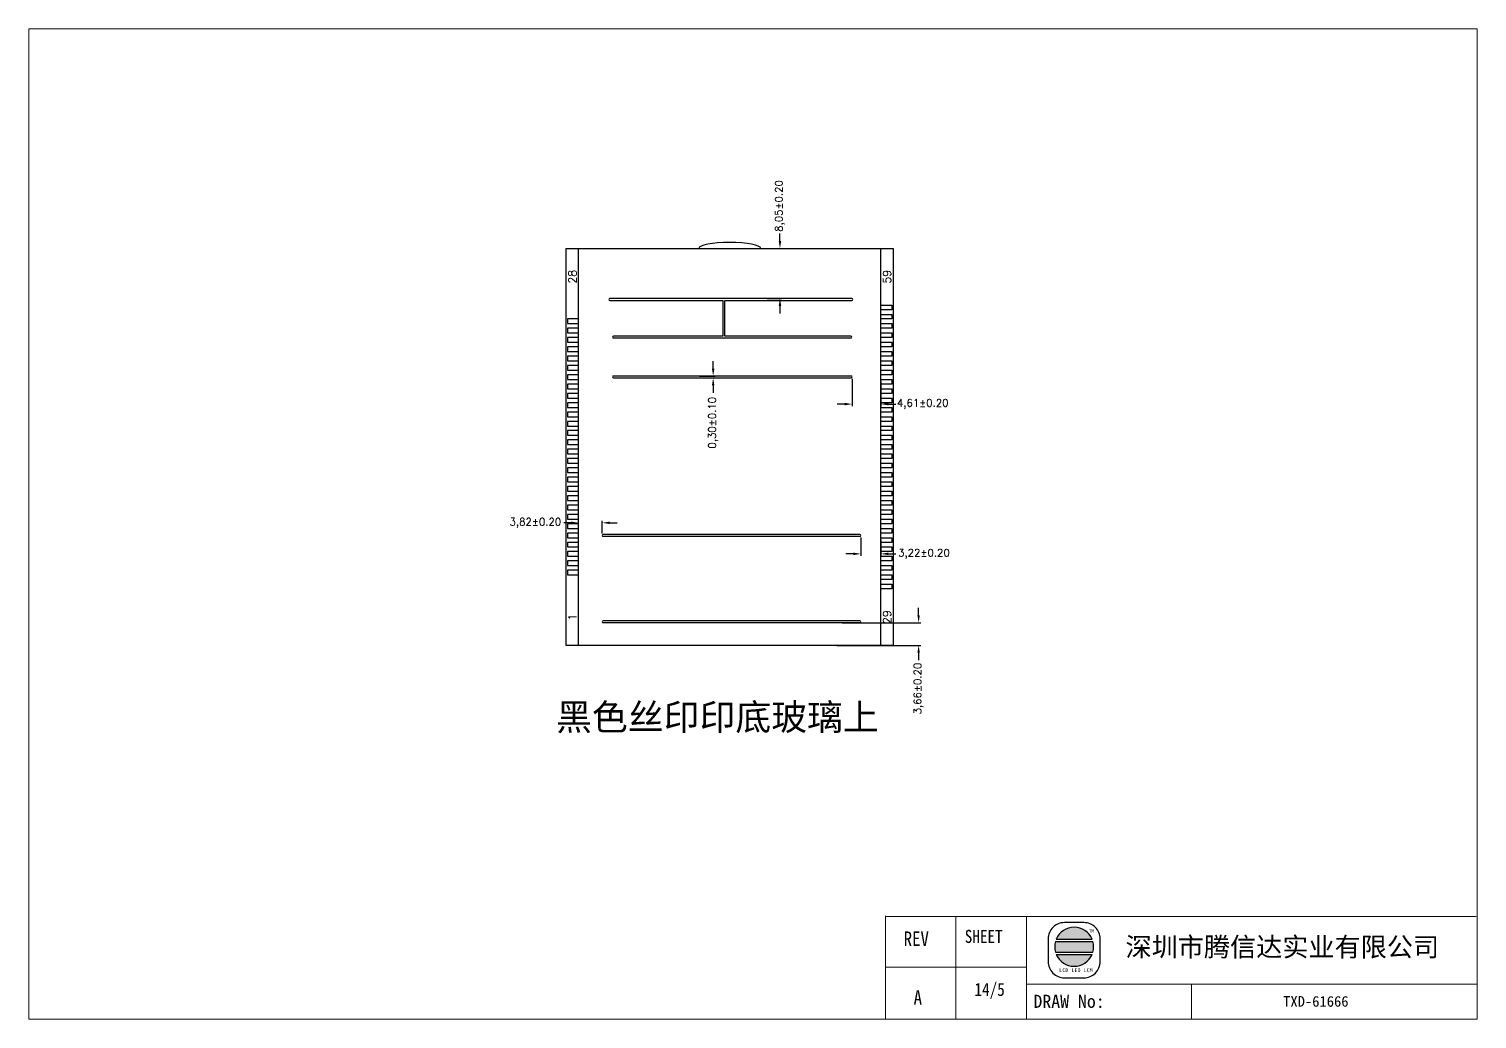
# Model space of a CAD drawing. Header units: millimetres. Extents: x 496 to 1208, y 1378 to 1539.
# Drawn here: x 734.3 to 967.8, y 1378.8 to 1538.4 of the extents above; entities that cross this region are included whole.
import ezdxf
from ezdxf.enums import TextEntityAlignment as Align

# ---------------------------------------------------------------- set-up
doc = ezdxf.new("R2010")
doc.units = ezdxf.units.MM
doc.header["$LTSCALE"] = 3
for name, color, linetype in [('1', 7, 'Continuous'), ('B3', 3, 'Continuous'), ('DIM', 4, 'Continuous'), ('dwg', 7, 'Continuous'), ('SY', 6, 'Continuous')]:
    doc.layers.add(name, color=color, linetype=linetype)
doc.styles.add('4534', font='simhei.ttf')
doc.styles.add('romans', font='romans.shx')
doc.styles.add('SSS_Dim', font='romans.shx')
doc.dimstyles.new('LCDDIM', dxfattribs={"dimtxt": 1.3, "dimasz": 1.04, "dimexe": 0.325, "dimexo": 0.325, "dimgap": 0.26, "dimtad": 0, "dimzin": 0, "dimtxsty": 'Standard', "dimcen": 2.5, "dimadec": 0, "dimazin": 0, "dimtfac": 1, "dimtofl": 0, "dimtmove": 0, "dimatfit": 0, "dimfxl": 1, "dimarcsym": 0})

# ---------------------------------------------------------------- blocks, each defined once
blk = doc.blocks.new('A$C70BC3166')
at = {"layer": 'dwg'}
for color, points in [(142, [(6.63, 5.84, 0.661155), (1.21, 5.84)]), (94, [(6.75, 3.88, 0.140203), (6.75, 5.49), (1.09, 5.49, 0.140203), (1.09, 3.88)]), (1, [(1.21, 3.53, 0.661155), (6.63, 3.53)])]:
    blk.add_hatch(color=color, dxfattribs=at).paths.add_polyline_path(points)
for p, q in [((1.09, 5.49), (6.75, 5.49)), ((1.21, 5.84), (6.63, 5.84)), ((1.09, 3.88), (6.75, 3.88)), ((1.21, 3.53), (6.63, 3.53))]:
    blk.add_line(p, q, dxfattribs=at)
blk.add_lwpolyline([(2.45, 0), (5.39, 0, 0.414214), (7.84, 2.45), (7.84, 5.88, 0.414214), (5.39, 8.33), (2.45, 8.33, 0.414214), (0, 5.88), (0, 2.45, 0.414214)], format="xyb", close=True, dxfattribs=at)
for start, end in [(23.0582, 156.9418), (164.038, 195.962), (344.038, 15.962), (203.0582, 336.9418)]:
    blk.add_arc((3.92, 4.68), 2.94, start, end, dxfattribs=at)
at = {"layer": 'dwg', "insert": (1.66, 1.44), "char_height": 0.588, "width": 12.9748, "attachment_point": 1, "style": 'SSS_Dim'}
blk.add_mtext('{\\fSimSun|b0|i0|c134|p2;LCD LED LCM}', dxfattribs=at)
blk = doc.blocks.new('*D185')
at = {"layer": 'Defpoints', "color": 0}
for p in [(853.02, 1503.02), (855.41, 1503.02), (853.02, 1494.97)]:
    blk.add_point(p, dxfattribs=at)
at = {"layer": 'DIM', "color": 0, "lineweight": -2}
for p, q in [((855.41, 1504.22), (855.41, 1505.42)), ((853.35, 1503.02), (855.73, 1503.02)), ((853.35, 1494.97), (855.73, 1494.97)), ((855.41, 1493.77), (855.41, 1492.57))]:
    blk.add_line(p, q, dxfattribs=at)
at = {"layer": 'DIM', "color": 0}
for points in [[(855.21, 1504.22), (855.61, 1504.22), (855.41, 1503.02)], [(855.21, 1493.77), (855.61, 1493.77), (855.41, 1494.97)]]:
    blk.add_solid(points, dxfattribs=at)
at = {"layer": 'DIM', "color": 0, "insert": (855.41, 1509.88), "char_height": 1.2, "attachment_point": 5, "rotation": 90, "style": 'romans'}
blk.add_mtext('{\\Ftxt.shx|c1;8,05%%p0.20}', dxfattribs=at)
blk = doc.blocks.new('*D186')
at = {"layer": 'Defpoints', "color": 0}
for p in [(867.05, 1482.32), (871.66, 1481.92), (871.66, 1477.95)]:
    blk.add_point(p, dxfattribs=at)
at = {"layer": 'DIM', "color": 0, "lineweight": -2}
for p, q in [((867.05, 1482), (867.05, 1477.62)), ((871.66, 1481.59), (871.66, 1477.62)), ((865.85, 1477.95), (864.65, 1477.95)), ((872.86, 1477.95), (874.06, 1477.95))]:
    blk.add_line(p, q, dxfattribs=at)
at = {"layer": 'DIM', "color": 0}
for points in [[(865.85, 1478.15), (865.85, 1477.75), (867.05, 1477.95)], [(872.86, 1478.15), (872.86, 1477.75), (871.66, 1477.95)]]:
    blk.add_solid(points, dxfattribs=at)
at = {"layer": 'DIM', "color": 0, "insert": (878.42, 1477.95), "char_height": 1.2, "attachment_point": 5, "style": 'romans'}
blk.add_mtext('{\\Ftxt.shx|c1;4,61%%p0.20}', dxfattribs=at)
blk = doc.blocks.new('*D187')
at = {"layer": 'Defpoints', "color": 0}
for p in [(868.45, 1456.79), (871.66, 1456.42), (871.66, 1453.81)]:
    blk.add_point(p, dxfattribs=at)
at = {"layer": 'DIM', "color": 0, "lineweight": -2}
for p, q in [((868.45, 1456.46), (868.45, 1453.49)), ((871.66, 1456.09), (871.66, 1453.49)), ((867.25, 1453.81), (866.05, 1453.81)), ((872.86, 1453.81), (874.06, 1453.81))]:
    blk.add_line(p, q, dxfattribs=at)
at = {"layer": 'DIM', "color": 0}
for points in [[(867.25, 1454.01), (867.25, 1453.61), (868.45, 1453.81)], [(872.86, 1454.01), (872.86, 1453.61), (871.66, 1453.81)]]:
    blk.add_solid(points, dxfattribs=at)
at = {"layer": 'DIM', "color": 0, "insert": (878.62, 1453.81), "char_height": 1.2, "attachment_point": 5, "style": 'romans'}
blk.add_mtext('{\\Ftxt.shx|c1;3,22%%p0.20}', dxfattribs=at)
blk = doc.blocks.new('*D188')
at = {"layer": 'Defpoints', "color": 0}
for p in [(822.94, 1458.81), (822.94, 1456.79), (826.76, 1456.79)]:
    blk.add_point(p, dxfattribs=at)
at = {"layer": 'DIM', "color": 0, "lineweight": -2}
for p, q in [((822.94, 1457.11), (822.94, 1459.13)), ((826.76, 1457.11), (826.76, 1459.13)), ((821.74, 1458.81), (820.54, 1458.81)), ((827.96, 1458.81), (829.16, 1458.81))]:
    blk.add_line(p, q, dxfattribs=at)
at = {"layer": 'DIM', "color": 0}
for points in [[(821.74, 1459.01), (821.74, 1458.61), (822.94, 1458.81)], [(827.96, 1459.01), (827.96, 1458.61), (826.76, 1458.81)]]:
    blk.add_solid(points, dxfattribs=at)
at = {"layer": 'DIM', "color": 0, "insert": (815.98, 1458.81), "char_height": 1.2, "attachment_point": 5, "style": 'romans'}
blk.add_mtext('{\\Ftxt.shx|c1;3,82%%p0.20}', dxfattribs=at)
blk = doc.blocks.new('*D189')
at = {"layer": 'Defpoints', "color": 0}
for p in [(865.11, 1442.72), (864.23, 1439.06), (877.76, 1439.06)]:
    blk.add_point(p, dxfattribs=at)
at = {"layer": 'DIM', "color": 0, "lineweight": -2}
for p, q in [((877.76, 1443.92), (877.76, 1445.12)), ((865.44, 1442.72), (878.09, 1442.72)), ((864.55, 1439.06), (878.09, 1439.06)), ((877.76, 1437.86), (877.76, 1436.66))]:
    blk.add_line(p, q, dxfattribs=at)
at = {"layer": 'DIM', "color": 0}
for points in [[(877.56, 1443.92), (877.96, 1443.92), (877.76, 1442.72)], [(877.56, 1437.86), (877.96, 1437.86), (877.76, 1439.06)]]:
    blk.add_solid(points, dxfattribs=at)
at = {"layer": 'DIM', "color": 0, "insert": (877.76, 1432.1), "char_height": 1.2, "attachment_point": 5, "rotation": 90, "style": 'romans'}
blk.add_mtext('{\\Ftxt.shx|c1;3,66%%p0.20}', dxfattribs=at)
blk = doc.blocks.new('*D190')
at = {"layer": 'Defpoints', "color": 0}
for p in [(842.12, 1482.47), (842.12, 1482.17), (844.64, 1482.17)]:
    blk.add_point(p, dxfattribs=at)
at = {"layer": 'DIM', "color": 0, "lineweight": -2}
for p, q in [((844.64, 1483.67), (844.64, 1484.87)), ((842.45, 1482.47), (844.97, 1482.47)), ((842.45, 1482.17), (844.97, 1482.17)), ((844.64, 1480.97), (844.64, 1479.77))]:
    blk.add_line(p, q, dxfattribs=at)
at = {"layer": 'DIM', "color": 0}
for points in [[(844.44, 1483.67), (844.84, 1483.67), (844.64, 1482.47)], [(844.44, 1480.97), (844.84, 1480.97), (844.64, 1482.17)]]:
    blk.add_solid(points, dxfattribs=at)
at = {"layer": 'DIM', "color": 0, "insert": (844.64, 1474.94), "char_height": 1.2, "attachment_point": 5, "rotation": 90, "style": 'romans'}
blk.add_mtext('0,30%%p0.10', dxfattribs=at)

msp = doc.modelspace()

# ---------------------------------------------------------------- linework, layer by layer
msp.add_lwpolyline([(873.664, 1503.022), (873.664, 1439.062), (820.944, 1439.062), (820.944, 1503.022)], close=True)
for points in [[(822.944, 1439.062), (822.944, 1503.022)], [(871.664, 1439.062), (871.664, 1503.022)], [(871.664, 1493.917), (873.464, 1493.917), (873.464, 1493.167), (871.664, 1493.167)], [(871.664, 1492.417), (873.464, 1492.417), (873.464, 1491.667), (871.664, 1491.667)], [(822.944, 1491.667), (821.144, 1491.667), (821.144, 1490.917), (822.944, 1490.917)], [(822.944, 1490.167), (821.144, 1490.167), (821.144, 1489.417), (822.944, 1489.417)], [(871.664, 1490.917), (873.464, 1490.917), (873.464, 1490.167), (871.664, 1490.167)], [(871.664, 1489.417), (873.464, 1489.417), (873.464, 1488.667), (871.664, 1488.667)], [(822.944, 1488.667), (821.144, 1488.667), (821.144, 1487.917), (822.944, 1487.917)], [(822.944, 1487.167), (821.144, 1487.167), (821.144, 1486.417), (822.944, 1486.417)], [(871.664, 1487.917), (873.464, 1487.917), (873.464, 1487.167), (871.664, 1487.167)], [(822.944, 1485.667), (821.144, 1485.667), (821.144, 1484.917), (822.944, 1484.917)], [(871.664, 1486.417), (873.464, 1486.417), (873.464, 1485.667), (871.664, 1485.667)], [(871.664, 1484.917), (873.464, 1484.917), (873.464, 1484.167), (871.664, 1484.167)], [(822.944, 1484.167), (821.144, 1484.167), (821.144, 1483.417), (822.944, 1483.417)], [(822.944, 1482.667), (821.144, 1482.667), (821.144, 1481.917), (822.944, 1481.917)], [(871.664, 1483.417), (873.464, 1483.417), (873.464, 1482.667), (871.664, 1482.667)], [(822.944, 1481.167), (821.144, 1481.167), (821.144, 1480.417), (822.944, 1480.417)], [(871.664, 1481.917), (873.464, 1481.917), (873.464, 1481.167), (871.664, 1481.167)], [(871.664, 1480.417), (873.464, 1480.417), (873.464, 1479.667), (871.664, 1479.667)], [(822.944, 1479.667), (821.144, 1479.667), (821.144, 1478.917), (822.944, 1478.917)], [(822.944, 1478.167), (821.144, 1478.167), (821.144, 1477.417), (822.944, 1477.417)], [(871.664, 1478.917), (873.464, 1478.917), (873.464, 1478.167), (871.664, 1478.167)], [(822.944, 1476.667), (821.144, 1476.667), (821.144, 1475.917), (822.944, 1475.917)], [(871.664, 1477.417), (873.464, 1477.417), (873.464, 1476.667), (871.664, 1476.667)], [(871.664, 1475.917), (873.464, 1475.917), (873.464, 1475.167), (871.664, 1475.167)], [(822.944, 1475.167), (821.144, 1475.167), (821.144, 1474.417), (822.944, 1474.417)], [(822.944, 1473.667), (821.144, 1473.667), (821.144, 1472.917), (822.944, 1472.917)], [(871.664, 1474.417), (873.464, 1474.417), (873.464, 1473.667), (871.664, 1473.667)], [(822.944, 1472.167), (821.144, 1472.167), (821.144, 1471.417), (822.944, 1471.417)], [(871.664, 1472.917), (873.464, 1472.917), (873.464, 1472.167), (871.664, 1472.167)], [(871.664, 1471.417), (873.464, 1471.417), (873.464, 1470.667), (871.664, 1470.667)], [(822.944, 1470.667), (821.144, 1470.667), (821.144, 1469.917), (822.944, 1469.917)], [(822.944, 1469.167), (821.144, 1469.167), (821.144, 1468.417), (822.944, 1468.417)], [(871.664, 1469.917), (873.464, 1469.917), (873.464, 1469.167), (871.664, 1469.167)], [(871.664, 1468.417), (873.464, 1468.417), (873.464, 1467.667), (871.664, 1467.667)], [(822.944, 1467.667), (821.144, 1467.667), (821.144, 1466.917), (822.944, 1466.917)], [(822.944, 1466.167), (821.144, 1466.167), (821.144, 1465.417), (822.944, 1465.417)], [(871.664, 1466.917), (873.464, 1466.917), (873.464, 1466.167), (871.664, 1466.167)], [(822.944, 1464.667), (821.144, 1464.667), (821.144, 1463.917), (822.944, 1463.917)], [(871.664, 1465.417), (873.464, 1465.417), (873.464, 1464.667), (871.664, 1464.667)], [(871.664, 1463.917), (873.464, 1463.917), (873.464, 1463.167), (871.664, 1463.167)], [(822.944, 1463.167), (821.144, 1463.167), (821.144, 1462.417), (822.944, 1462.417)], [(822.944, 1461.667), (821.144, 1461.667), (821.144, 1460.917), (822.944, 1460.917)], [(871.664, 1462.417), (873.464, 1462.417), (873.464, 1461.667), (871.664, 1461.667)], [(822.944, 1460.167), (821.144, 1460.167), (821.144, 1459.417), (822.944, 1459.417)], [(871.664, 1460.917), (873.464, 1460.917), (873.464, 1460.167), (871.664, 1460.167)], [(871.664, 1459.417), (873.464, 1459.417), (873.464, 1458.667), (871.664, 1458.667)], [(822.944, 1458.667), (821.144, 1458.667), (821.144, 1457.917), (822.944, 1457.917)], [(822.944, 1457.167), (821.144, 1457.167), (821.144, 1456.417), (822.944, 1456.417)], [(871.664, 1457.917), (873.464, 1457.917), (873.464, 1457.167), (871.664, 1457.167)], [(822.944, 1455.667), (821.144, 1455.667), (821.144, 1454.917), (822.944, 1454.917)], [(871.664, 1456.417), (873.464, 1456.417), (873.464, 1455.667), (871.664, 1455.667)], [(871.664, 1454.917), (873.464, 1454.917), (873.464, 1454.167), (871.664, 1454.167)], [(822.944, 1454.167), (821.144, 1454.167), (821.144, 1453.417), (822.944, 1453.417)], [(822.944, 1452.667), (821.144, 1452.667), (821.144, 1451.917), (822.944, 1451.917)], [(871.664, 1453.417), (873.464, 1453.417), (873.464, 1452.667), (871.664, 1452.667)], [(822.944, 1451.167), (821.144, 1451.167), (821.144, 1450.417), (822.944, 1450.417)], [(871.664, 1451.917), (873.464, 1451.917), (873.464, 1451.167), (871.664, 1451.167)], [(871.664, 1450.417), (873.464, 1450.417), (873.464, 1449.667), (871.664, 1449.667)], [(871.664, 1448.917), (873.464, 1448.917), (873.464, 1448.167), (871.664, 1448.167)]]:
    msp.add_lwpolyline(points)
msp.add_ellipse((847.304, 1503.022), major_axis=(-5, 0), ratio=0.2, start_param=3.1415927, end_param=6.2831853)
at = {"layer": '1', "color": 7, "lineweight": 20}
for p, q in [((872.427, 1395.446), (872.427, 1378.909)), ((895.129, 1395.371), (895.129, 1378.834))]:
    msp.add_line(p, q, dxfattribs=at)
at = {"layer": '1', "lineweight": 20}
for p, q in [((872.427, 1395.371), (967.632, 1395.371)), ((883.778, 1378.834), (883.778, 1395.371)), ((967.781, 1384.446), (895.129, 1384.446))]:
    msp.add_line(p, q, dxfattribs=at)
msp.add_lwpolyline([(734.339, 1538.412), (967.781, 1538.412), (967.781, 1378.834), (734.339, 1378.834)], close=True, dxfattribs=at)
at = {"layer": '1', "color": 7, "lineweight": 20}
for points in [[(872.427, 1387.177), (895.129, 1387.177)], [(921.755, 1384.446), (921.755, 1378.834)]]:
    msp.add_lwpolyline(points, dxfattribs=at)
at = {"layer": 'SY'}
for points in [[(846.509, 1488.907), (846.509, 1494.673), (866.985, 1494.673, 1), (866.985, 1494.973), (827.976, 1494.973, 1), (827.976, 1494.673), (846.209, 1494.673), (846.209, 1488.907), (828.555, 1488.907, 1), (828.555, 1488.607), (866.835, 1488.607, 1), (866.835, 1488.907)], [(866.899, 1482.473), (828.567, 1482.473, 1), (828.567, 1482.173), (866.899, 1482.173, 1)], [(868.295, 1456.937), (826.913, 1456.937, 1), (826.913, 1456.637), (868.295, 1456.637, 1)], [(868.295, 1443.025), (826.913, 1443.025, 1), (826.913, 1442.725), (868.295, 1442.725, 1)]]:
    msp.add_lwpolyline(points, format="xyb", close=True, dxfattribs=at)

# ---------------------------------------------------------------- block references
at = {"layer": 'dwg', "xscale": 1.067607785399559, "yscale": 1.067607785399559, "zscale": 1.067607785399406}
msp.add_blockref('A$C70BC3166', (898.65, 1385.486), dxfattribs=at)

# ---------------------------------------------------------------- texts
at = {"style": 'romans'}
for s, p in [('28', (821.944, 1498.469)), ('59', (872.664, 1498.469)), ('1', (821.944, 1443.614)), ('29', (872.664, 1443.614))]:
    msp.add_text(s, height=1.29, rotation=90, dxfattribs=at).set_placement(p, align=Align.MIDDLE)
at = {"color": 7, "lineweight": 20}
msp.add_text('TXD-61666', height=1.7233, dxfattribs=at).set_placement((936.52, 1380.819))
at = {"layer": '1', "color": 7, "lineweight": 20, "width": 0.85}
for s, height, p in [('REV', 2.3469, (875.349, 1390.618)), ('SHEET', 2.1122, (885.193, 1391.094))]:
    msp.add_text(s, height=height, dxfattribs=at).set_placement(p)
at = {"layer": '1', "lineweight": 20, "width": 0.85}
for s, height, p in [('14/5', 2.1122, (886.761, 1382.558)), ('A', 2.347, (876.952, 1381.135))]:
    msp.add_text(s, height=height, dxfattribs=at).set_placement(p)
at = {"layer": '1', "color": 7, "lineweight": 20, "insert": (896.265, 1382.746), "char_height": 2.1122, "width": 28.19015, "attachment_point": 1}
msp.add_mtext('DRAW No:', dxfattribs=at)
at = {"layer": 'B3', "color": 0, "insert": (911.122, 1392.006), "char_height": 3.08772, "width": 56.98795, "attachment_point": 1, "style": 'SSS_Dim'}
msp.add_mtext('{\\fSimSun|b0|i0|c134|p2;深圳市腾信达实业有限公司}', dxfattribs=at)
at = {"layer": 'dwg', "insert": (905.207, 1394.166), "char_height": 0.52412, "width": 1.0305, "attachment_point": 1, "style": 'SSS_Dim'}
msp.add_mtext('{\\fSimSun|b0|i0|c134|p2;\\P\\fSimSun|b0|i0|c0|p2;TM}', dxfattribs=at)
at = {"layer": 'SY', "style": '4534'}
msp.add_text('黑色丝印印底玻璃上', height=4.2377, dxfattribs=at).set_placement((819.319, 1425.386))

# ---------------------------------------------------------------- dimensions: what is measured, and where the dimension line sits
at = {"layer": 'DIM'}
for base, p1, p2, text, picture, middle in [((855.407, 1503.022), (853.025, 1494.973), (853.025, 1503.022), '{\\Ftxt.shx|c1;<>%%p0.20}', '*D185', (855.407, 1509.882)), ((844.643, 1482.173), (842.121, 1482.473), (842.121, 1482.173), '<>%%p0.10', '*D190', (844.643, 1474.941)), ((877.761, 1439.062), (865.113, 1442.725), (864.229, 1439.062), '{\\Ftxt.shx|c1;<>%%p0.20}', '*D189', (877.761, 1432.102))]:
    dim = msp.add_linear_dim(base=base, p1=p1, p2=p2, angle=90, text=text, dimstyle='LCDDIM', override={"dimtxt": 1.2, "dimasz": 1.2, "dimtxsty": 'romans'}, dxfattribs=at)
    dim.commit()
    dim.dimension.update_dxf_attribs({"geometry": picture, "text_midpoint": middle})
for base, p1, p2, picture, middle in [((871.6636, 1477.9457), (867.0488, 1482.3229), (871.6636, 1481.917), '*D186', (878.4236, 1477.9457)), ((822.944, 1458.806), (826.763, 1456.787), (822.944, 1456.787), '*D188', (815.984, 1458.806)), ((871.664, 1453.813), (868.445, 1456.787), (871.664, 1456.417), '*D187', (878.624, 1453.813))]:
    dim = msp.add_linear_dim(base=base, p1=p1, p2=p2, text='{\\Ftxt.shx|c1;<>%%p0.20}', dimstyle='LCDDIM', override={"dimtxt": 1.2, "dimasz": 1.2, "dimtxsty": 'romans'}, dxfattribs=at)
    dim.commit()
    dim.dimension.update_dxf_attribs({"geometry": picture, "text_midpoint": middle})

doc.saveas('drawing.dxf')
